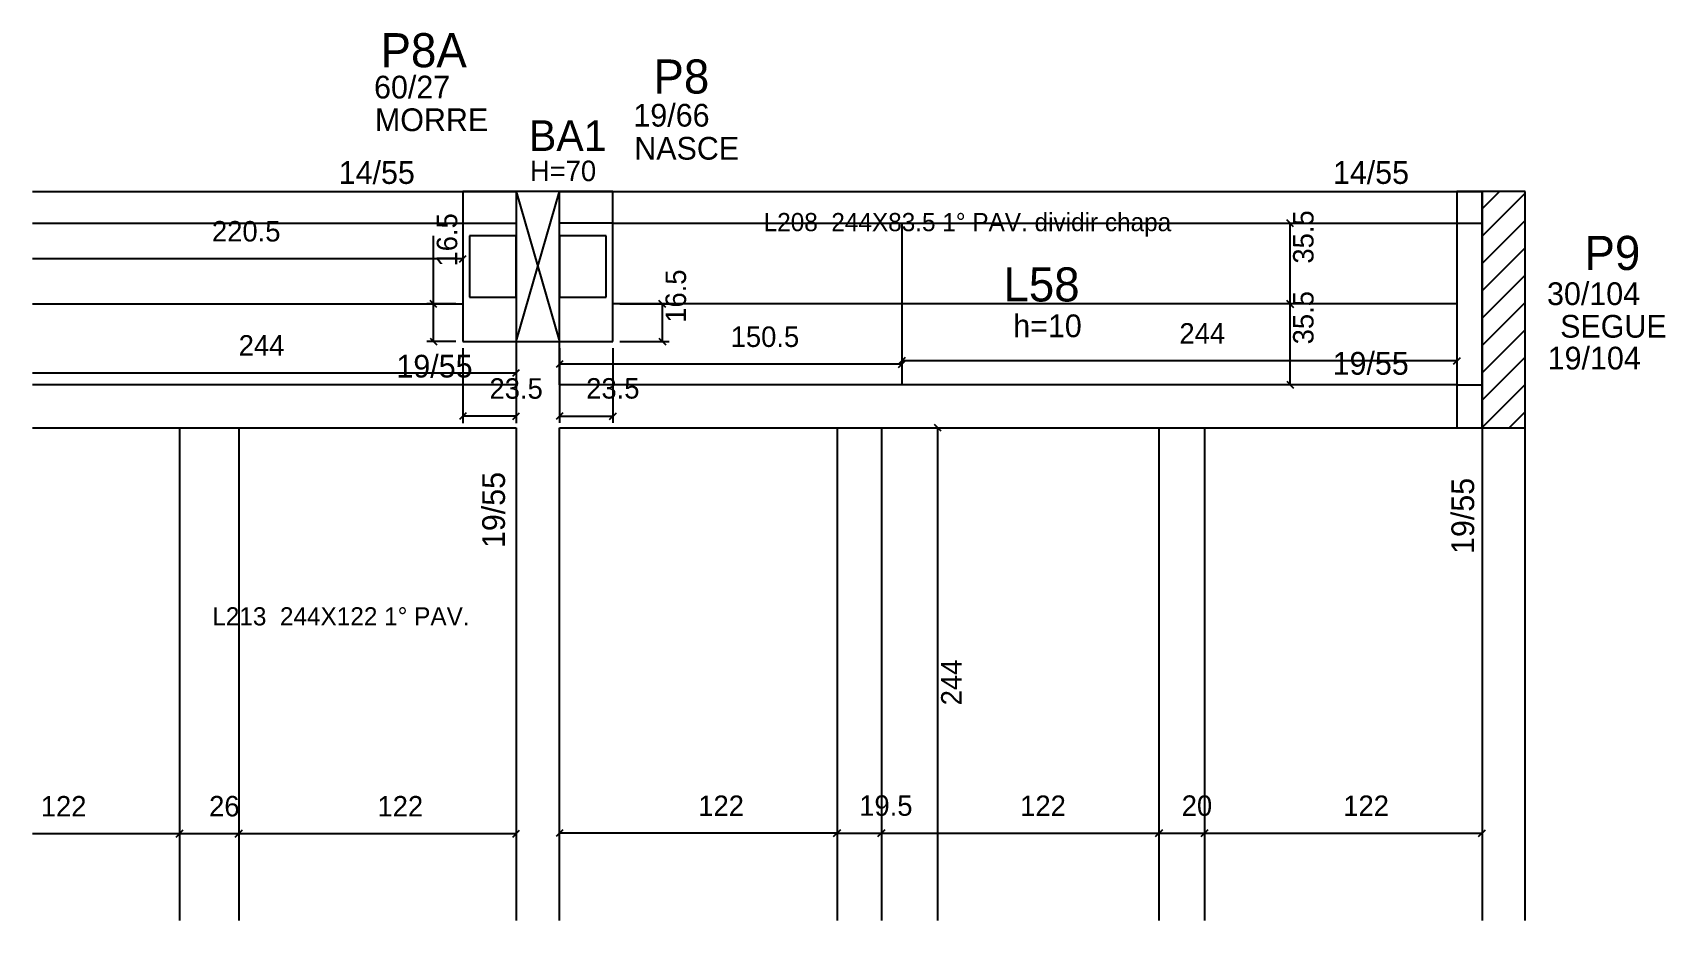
# Model space of a CAD drawing. Header units: metres. Extents: x 6655 to 7372, y 2904 to 3294.
import ezdxf

# ---------------------------------------------------------------- set-up
doc = ezdxf.new("R2010")
doc.units = ezdxf.units.M
for name, color, linetype in [('1', 7, 'Continuous'), ('3', 7, 'Continuous'), ('4', 7, 'Continuous'), ('7', 7, 'Continuous'), ('AUX00', 7, 'Continuous'), ('Painéis', 7, 'Continuous')]:
    doc.layers.add(name, color=color, linetype=linetype)

msp = doc.modelspace()

# ---------------------------------------------------------------- linework, layer by layer
at = {"layer": '1', "color": 1, "lineweight": 25}
for p, q in [((6867.16, 3158.17), (6886.16, 3224.17)), ((6867.16, 3224.17), (6886.16, 3158.17))]:
    msp.add_line(p, q, dxfattribs=at)
at = {"layer": '3', "color": 3, "lineweight": 25}
for p, q in [((6654.6, 3224.17), (6867.16, 3224.17)), ((6886.16, 3224.17), (7291.66, 3224.17)), ((7291.66, 3216.47), (7299.35, 3224.17)), ((7291.66, 3204.45), (7310.66, 3223.45)), ((6654.6, 3210.17), (6843.66, 3210.17)), ((6843.66, 3210.17), (6867.16, 3210.17)), ((6909.66, 3210.17), (6886.16, 3210.17)), ((6909.66, 3210.17), (7280.66, 3210.17)), ((7280.66, 3210.17), (7291.66, 3210.17)), ((7291.66, 3192.43), (7310.66, 3211.43)), ((7291.66, 3180.4), (7310.66, 3199.4)), ((7291.66, 3168.38), (7310.66, 3187.38)), ((7291.66, 3156.36), (7310.66, 3175.36)), ((7291.66, 3144.34), (7310.66, 3163.34)), ((7291.66, 3132.32), (7310.66, 3151.32)), ((7280.66, 3139.17), (7291.66, 3139.17)), ((7291.66, 3120.3), (7310.66, 3139.3)), ((7303.54, 3120.17), (7310.66, 3127.28))]:
    msp.add_line(p, q, dxfattribs=at)
for points in [[(6909.66, 3224.17), (6843.66, 3224.17)], [(6843.66, 3224.17), (6843.66, 3158.17)], [(6909.66, 3158.17), (6909.66, 3224.17)], [(6843.66, 3158.17), (6909.66, 3158.17)], [(6867.16, 3158.17), (6867.16, 3139.17)], [(6886.16, 3139.17), (6886.16, 3158.17)], [(6867.16, 3139.17), (6654.6, 3139.17)], [(7280.66, 3139.17), (6886.16, 3139.17)], [(6654.6, 3120.17), (6867.16, 3120.17)], [(6867.16, 3120.17), (6867.16, 2903.59)], [(6886.16, 3120.17), (7280.66, 3120.17)], [(6886.16, 2903.59), (6886.16, 3120.17)], [(7291.66, 3120.17), (7291.66, 2903.59)], [(7291.66, 3120.17), (7291.66, 2903.59)], [(7310.66, 2903.59), (7310.66, 3120.17)]]:
    msp.add_lwpolyline(points, dxfattribs=at)
at = {"layer": '7', "color": 7, "lineweight": 25}
for points in [[(6886.16, 3224.17), (6867.16, 3224.17)], [(6867.16, 3224.17), (6867.16, 3158.17)], [(6886.16, 3158.17), (6886.16, 3224.17)], [(7291.66, 3224.17), (7280.66, 3224.17)], [(7280.66, 3224.17), (7280.66, 3120.17)], [(7291.66, 3120.17), (7291.66, 3224.17)], [(7310.66, 3224.17), (7291.66, 3224.17)], [(7291.66, 3224.17), (7291.66, 3120.17)], [(7310.66, 3120.17), (7310.66, 3224.17)], [(6867.16, 3204.67), (6846.66, 3204.67)], [(6846.66, 3204.67), (6846.66, 3177.67)], [(6867.16, 3177.67), (6867.16, 3204.67)], [(6906.66, 3204.67), (6886.16, 3204.67)], [(6886.16, 3204.67), (6886.16, 3177.67)], [(6906.66, 3177.67), (6906.66, 3204.67)], [(6846.66, 3177.67), (6867.16, 3177.67)], [(6886.16, 3177.67), (6906.66, 3177.67)], [(6867.16, 3158.17), (6886.16, 3158.17)], [(7280.66, 3120.17), (7291.66, 3120.17)], [(7291.66, 3120.17), (7310.66, 3120.17)]]:
    msp.add_lwpolyline(points, dxfattribs=at)
at = {"layer": 'Painéis', "color": 200, "lineweight": 25}
for p, q in [((7036.66, 3210.17), (7036.66, 3139.17)), ((6654.6, 3174.67), (6843.66, 3174.67)), ((7280.66, 3174.67), (6909.66, 3174.67)), ((6719.16, 3120.17), (6719.16, 2903.59)), ((6745.16, 3120.17), (6745.16, 2903.59)), ((7008.16, 3120.17), (7008.16, 2903.59)), ((7027.66, 3120.17), (7027.66, 2903.59)), ((7149.66, 3120.17), (7149.66, 2903.59)), ((7169.66, 3120.17), (7169.66, 2903.59))]:
    msp.add_line(p, q, dxfattribs=at)
at = {"layer": 'Painéis', "color": 0, "lineweight": 25}
for p, q in [((7208.8, 3208.67), (7205.8, 3211.67)), ((6842.16, 3193.06), (6845.16, 3196.06)), ((6832.32, 3173.17), (6829.32, 3176.17)), ((6932.88, 3173.17), (6929.88, 3176.17)), ((7208.8, 3173.17), (7205.8, 3176.17)), ((7205.8, 3176.17), (7208.8, 3173.17)), ((6829.32, 3159.67), (6832.32, 3156.67)), ((6929.88, 3159.67), (6932.88, 3156.67)), ((7038.16, 3151.17), (7035.16, 3148.17)), ((7279.16, 3148.17), (7282.16, 3151.17)), ((6865.66, 3142.9), (6868.66, 3145.9)), ((6887.66, 3149.67), (6884.66, 3146.67)), ((7035.16, 3146.67), (7038.16, 3149.67)), ((7205.8, 3140.67), (7208.8, 3137.67)), ((6845.16, 3126.81), (6842.16, 3123.81)), ((6865.66, 3123.81), (6868.66, 3126.81)), ((6887.66, 3126.87), (6884.66, 3123.87)), ((6908.16, 3123.87), (6911.16, 3126.87)), ((7053.97, 3118.67), (7050.97, 3121.67)), ((6717.66, 2940.22), (6720.66, 2943.22)), ((6720.66, 2943.22), (6717.66, 2940.22)), ((6743.66, 2940.22), (6746.66, 2943.22)), ((6746.66, 2943.22), (6743.66, 2940.22)), ((6865.66, 2940.22), (6868.66, 2943.22)), ((6887.66, 2943.45), (6884.66, 2940.45)), ((7009.66, 2943.45), (7006.66, 2940.45)), ((7006.66, 2940.45), (7009.66, 2943.45)), ((7029.16, 2943.45), (7026.16, 2940.45)), ((7026.16, 2940.45), (7029.16, 2943.45)), ((7148.16, 2940.45), (7151.16, 2943.45)), ((7151.16, 2943.45), (7148.16, 2940.45)), ((7168.16, 2940.45), (7171.16, 2943.45)), ((7171.16, 2943.45), (7168.16, 2940.45)), ((7290.16, 2940.45), (7293.16, 2943.45))]:
    msp.add_line(p, q, dxfattribs=at)
at = {"layer": 'Painéis', "color": 4, "lineweight": 25}
for p, q in [((7207.3, 3174.67), (7207.3, 3210.17)), ((6830.82, 3174.67), (6830.82, 3204.64)), ((6843.66, 3194.56), (6654.6, 3194.56)), ((6840.66, 3174.67), (6827.82, 3174.67)), ((6830.82, 3158.17), (6830.82, 3174.67)), ((6912.66, 3174.67), (6934.38, 3174.67)), ((6931.38, 3158.17), (6931.38, 3174.67)), ((7207.3, 3139.17), (7207.3, 3174.67)), ((6840.66, 3158.17), (6827.82, 3158.17)), ((6912.66, 3158.17), (6934.38, 3158.17)), ((6843.66, 3155.17), (6843.66, 3122.31)), ((6867.16, 3155.17), (6867.16, 3122.31)), ((6886.16, 3155.17), (6886.16, 3122.37)), ((6886.16, 3147.47), (6886.16, 3151.17)), ((6909.66, 3155.17), (6909.66, 3122.37)), ((7036.66, 3152.63), (7036.66, 3146.67)), ((7036.66, 3152.63), (7036.66, 3145.17)), ((7280.66, 3152.63), (7280.66, 3146.67)), ((6654.6, 3144.4), (6867.16, 3144.4)), ((7036.66, 3148.17), (6886.16, 3148.17)), ((7280.66, 3149.67), (7036.66, 3149.67)), ((6867.16, 3125.31), (6843.66, 3125.31)), ((6886.16, 3125.37), (6909.66, 3125.37)), ((7052.47, 2903.59), (7052.47, 3120.17)), ((6654.6, 2941.72), (6719.16, 2941.72)), ((6719.16, 2941.72), (6745.16, 2941.72)), ((6745.16, 2941.72), (6867.16, 2941.72)), ((7008.16, 2941.95), (6886.16, 2941.95)), ((7008.16, 2941.95), (7027.66, 2941.95)), ((7027.66, 2941.95), (7149.66, 2941.95)), ((7149.66, 2941.95), (7169.66, 2941.95)), ((7169.66, 2941.95), (7291.66, 2941.95))]:
    msp.add_line(p, q, dxfattribs=at)

# ---------------------------------------------------------------- texts
at = {"layer": '3', "color": 3, "lineweight": 25}
for s, height, p in [('60/27', 10, (6804.65, 3265.05)), ('MORRE', 10, (6805.04, 3250.7)), ('19/66', 10, (6918.66, 3252.68)), ('NASCE', 10, (6919.05, 3238.13)), ('14/55', 10, (6789.13, 3227.48)), ('H=70', 9, (6873.17, 3228.71)), ('14/55', 10, (7226.12, 3227.48)), ('30/104', 10, (7320.23, 3174.19)), ('h=10', 10, (7085.61, 3160.06)), ('SEGUE', 10, (7326, 3159.85)), ('19/55', 10, (6814.49, 3142.32)), ('19/55', 10, (7225.99, 3143.56)), ('19/104', 10, (7320.53, 3145.87))]:
    msp.add_text(s, height=height, dxfattribs=at).set_placement(p)
for p in [(6862.2, 3067.33), (7288.2, 3064.73)]:
    msp.add_text('19/55', height=10, rotation=90, dxfattribs=at).set_placement(p)
at = {"layer": '4', "color": 4, "lineweight": 25}
for s, height, p in [('P8A', 15, (6807.51, 3278.78)), ('P8', 15, (6927.47, 3267.21)), ('BA1', 13.5, (6872.74, 3241.96)), ('P9', 15, (7336.7, 3189.63)), ('L58', 15, (7081.31, 3175.77))]:
    msp.add_text(s, height=height, dxfattribs=at).set_placement(p)
at = {"layer": 'AUX00', "color": 7, "lineweight": 25}
for s, p in [('L208 ^J244X83.5^J1° PAV.^Jdividir chapa', (6975.91, 3206.69)), ('L213 ^J244X122^J1° PAV.', (6733.54, 3033.3))]:
    msp.add_text(s, height=8, dxfattribs=at).set_placement(p)
at = {"layer": 'Painéis', "color": 240, "lineweight": 25}
for s, p in [('35.5', (7217.6, 3192.42)), ('16.5', (6841.22, 3191.15)), ('16.5', (6941.78, 3166.42)), ('35.5', (7217.6, 3156.92)), ('244', (7062.9, 2998.17))]:
    msp.add_text(s, height=9, rotation=90, dxfattribs=at).set_placement(p)
for s, p in [('220.5', (6733.41, 3202.15)), ('150.5', (6961.41, 3155.77)), ('244', (7158.66, 3157.24)), ('244', (6745.16, 3151.96)), ('23.5', (6855.41, 3133)), ('23.5', (6897.91, 3133.06)), ('122', (6658.16, 2949.28)), ('26', (6732.16, 2949.32)), ('122', (6806.16, 2949.28)), ('122', (6947.16, 2949.5)), ('19.5', (7017.91, 2949.57)), ('122', (7088.66, 2949.5)), ('20', (7159.66, 2949.54)), ('122', (7230.66, 2949.5))]:
    msp.add_text(s, height=9, dxfattribs=at).set_placement(p)

doc.saveas('drawing.dxf')
